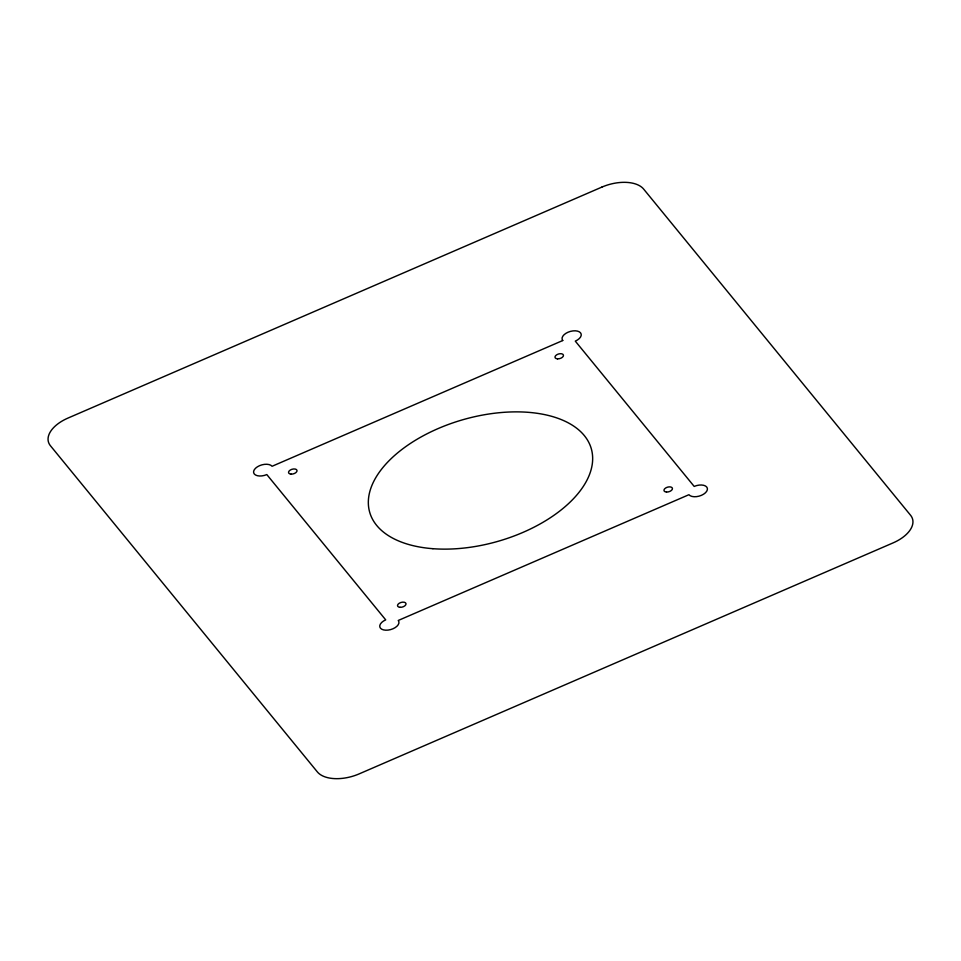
<?xml version="1.0" encoding="UTF-8"?>
<svg xmlns="http://www.w3.org/2000/svg" width="961" height="961" viewBox="0 0 961 961"><rect width="100%" height="100%" fill="white"/><g stroke="black" fill="none" stroke-linecap="round" stroke-linejoin="round"><path stroke-width="1.44" d="M601.862 187.107L67.967 418.083A32.926 18.079 -16 0 0 50.428 445.736L317.346 771.899A32.926 18.079 -16 0 0 359.138 773.893L893.033 542.917A32.926 18.079 -16 0 0 910.572 515.264L643.654 189.101A32.926 18.079 -16 0 0 601.862 187.107M562.75 340.53L272.071 466.277A9.874 5.43 -16 0 0 259.53 465.689A9.874 5.43 -16 0 0 254.269 473.977A9.874 5.43 -16 0 0 266.81 474.578L385.709 619.869A9.874 5.43 -16 0 0 380.448 628.17A9.874 5.43 -16 0 0 392.989 628.77A9.874 5.43 -16 0 0 398.25 620.47L688.929 494.711A9.874 5.43 -16 0 0 701.47 495.311A9.874 5.43 -16 0 0 706.719 487.011A9.874 5.43 -16 0 0 694.19 486.422L575.291 341.131A9.874 5.43 -16 0 0 580.54 332.83A9.874 5.43 -16 0 0 568.011 332.23A9.874 5.43 -16 0 0 562.75 340.53M557.524 358.861A4.361 2.39 -16 0 0 563.446 355.186A4.361 2.39 -16 0 0 556.719 354.777A4.361 2.39 -16 0 0 557.524 358.861M666.502 492.044A4.361 2.39 -16 0 0 672.436 488.356A4.361 2.39 -16 0 0 665.697 487.96A4.361 2.39 -16 0 0 666.502 492.044M400.064 607.316A4.361 2.39 -16 0 0 405.998 603.628A4.361 2.39 -16 0 0 399.259 603.232A4.361 2.39 -16 0 0 400.064 607.316M291.075 474.133A4.361 2.39 -16 0 0 297.009 470.458A4.361 2.39 -16 0 0 290.27 470.049A4.361 2.39 -16 0 0 291.075 474.133M432.918 548.695A115.26 63.282 -16 0 0 592.252 453.099A115.26 63.282 -16 0 0 416.329 439.706A115.26 63.282 -16 0 0 432.918 548.695"/></g></svg>
